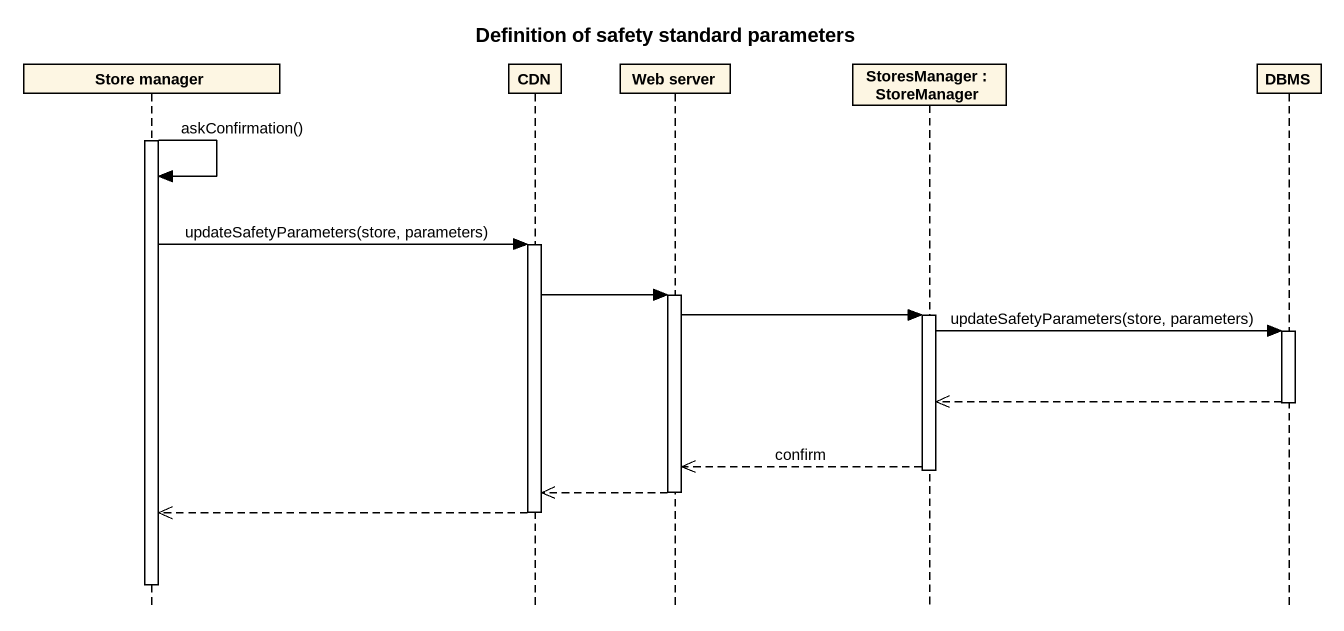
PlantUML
@startuml
title Definition of safety standard parameters
hide footbox
participant "Store manager" as Store_manager
participant CDN
participant "Web server" as Web_server
participant "StoresManager : StoreManager" as StoresManager
participant DBMS

activate Store_manager
Store_manager -> Store_manager : askConfirmation()
Store_manager -> CDN : updateSafetyParameters(store, parameters)
activate CDN
CDN -> Web_server
activate Web_server
Web_server -> StoresManager
activate StoresManager
StoresManager -> DBMS : updateSafetyParameters(store, parameters)
activate DBMS
DBMS -->> StoresManager
deactivate DBMS
StoresManager -->> Web_server : confirm
deactivate StoresManager
Web_server -->> CDN
deactivate Web_server
CDN -->> Store_manager
deactivate CDN
deactivate Store_manager
@enduml
